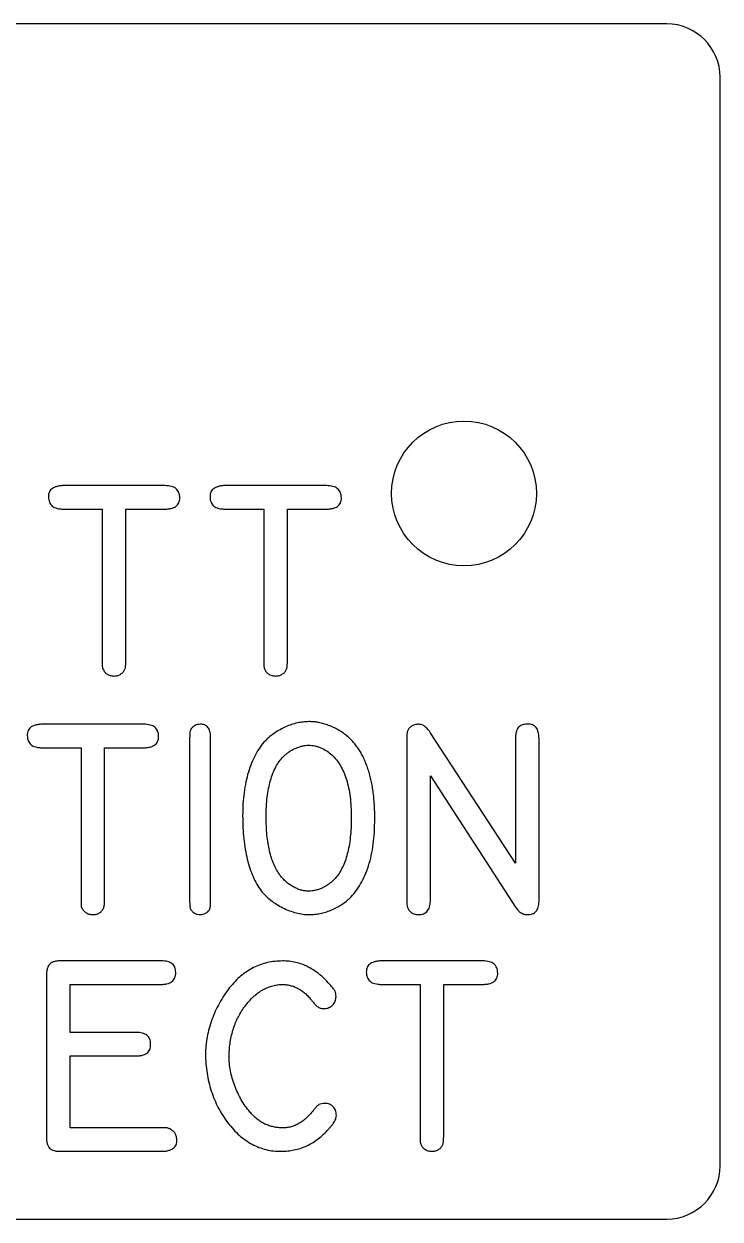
# Model space of a CAD drawing. Header units: inches. Extents: x 0 to 1.6, y 0 to 1.4.
# Drawn here: x 0.784 to 1.6, y 0 to 1.4 of the extents above; entities that cross this region are included whole.
import ezdxf

# ---------------------------------------------------------------- set-up
doc = ezdxf.new("R2010")
doc.units = ezdxf.units.IN
doc.header["$MEASUREMENT"] = 0

msp = doc.modelspace()

# ---------------------------------------------------------------- linework, layer by layer
at = {"color": 7, "linetype": 'Continuous', "lineweight": 25}
for p, q in [((1.5375, 1.4), (0.0625, 1.4)), ((1.6, 0.0625), (1.6, 1.3375)), ((0.9497, 0.8592), (0.8327, 0.8592)), ((1.139, 0.8592), (1.022, 0.8592)), ((0.831, 0.8316), (0.8762, 0.8316)), ((0.8762, 0.8316), (0.8762, 0.6548)), ((0.9038, 0.6532), (0.9038, 0.8316)), ((0.9038, 0.8316), (0.9487, 0.8316)), ((1.0203, 0.8316), (1.0655, 0.8316)), ((1.0655, 0.8316), (1.0655, 0.6548)), ((1.0931, 0.6532), (1.0931, 0.8316)), ((1.0931, 0.8316), (1.138, 0.8316)), ((0.9249, 0.5796), (0.8078, 0.5796)), ((1.1183, 0.5827), (1.1183, 0.5827)), ((0.9786, 0.5637), (0.9786, 0.3719)), ((1.0031, 0.3719), (1.0031, 0.5647)), ((1.2331, 0.5624), (1.2331, 0.3746)), ((1.3603, 0.4171), (1.2603, 0.5701)), ((1.3603, 0.5618), (1.3603, 0.4171)), ((1.3879, 0.3722), (1.3879, 0.563)), ((0.8062, 0.5521), (0.8514, 0.5521)), ((0.8514, 0.5521), (0.8514, 0.3753)), ((0.8789, 0.3736), (0.8789, 0.5521)), ((0.8789, 0.5521), (0.9239, 0.5521)), ((1.2606, 0.3725), (1.2606, 0.5194)), ((1.2606, 0.5194), (1.3603, 0.3654)), ((0.9452, 0.3024), (0.8293, 0.3024)), ((1.0875, 0.3024), (1.0875, 0.3024)), ((1.3221, 0.3024), (1.205, 0.3024)), ((0.8111, 0.2845), (0.8111, 0.0976)), ((0.8386, 0.2186), (0.8386, 0.2749)), ((0.8386, 0.2749), (0.9438, 0.2749)), ((1.2034, 0.2749), (1.2486, 0.2749)), ((1.2486, 0.2749), (1.2486, 0.098)), ((1.2762, 0.0964), (1.2762, 0.2749)), ((1.2762, 0.2749), (1.3211, 0.2749)), ((0.9157, 0.2186), (0.8386, 0.2186)), ((0.8386, 0.1069), (0.8386, 0.1911)), ((0.8386, 0.1911), (0.9143, 0.1911)), ((0.9455, 0.1069), (0.8386, 0.1069)), ((0.8287, 0.0794), (0.9438, 0.0794)), ((0.0625, 0), (1.5375, 0))]:
    msp.add_line(p, q, dxfattribs=at)
msp.add_circle((1.3, 0.85), 0.0848, dxfattribs=at)
for centre, start, end in [((1.5375, 1.3375), 0, 90), ((1.5375, 0.0625), 270, 0)]:
    msp.add_arc(centre, 0.0625, start, end, dxfattribs=at)
for points, knots in [([(0.8327, 0.8592), (0.8311, 0.8592), (0.8282, 0.8592), (0.8242, 0.8585), (0.8208, 0.8575), (0.8179, 0.8561), (0.8157, 0.8542), (0.8142, 0.8518), (0.8133, 0.849), (0.8133, 0.847), (0.8132, 0.8459)], [0, 0, 0, 0, 0.172501, 0.322512, 0.454558, 0.568503, 0.674738, 0.776467, 0.882209, 1, 1, 1, 1]), ([(0.9671, 0.8449), (0.9671, 0.846), (0.9669, 0.8482), (0.9661, 0.8511), (0.9647, 0.8536), (0.9627, 0.8557), (0.9602, 0.8573), (0.9571, 0.8584), (0.9536, 0.859), (0.951, 0.8591), (0.9497, 0.8592)], [0, 0, 0, 0, 0.131132, 0.247224, 0.358152, 0.465143, 0.578981, 0.702243, 0.842783, 1, 1, 1, 1]), ([(1.022, 0.8592), (1.0204, 0.8592), (1.0175, 0.8592), (1.0135, 0.8585), (1.0101, 0.8575), (1.0072, 0.8561), (1.005, 0.8542), (1.0035, 0.8518), (1.0026, 0.849), (1.0026, 0.847), (1.0025, 0.8459)], [0, 0, 0, 0, 0.172501, 0.322512, 0.454558, 0.568503, 0.674738, 0.776467, 0.882209, 1, 1, 1, 1]), ([(1.1564, 0.8449), (1.1564, 0.846), (1.1562, 0.8482), (1.1554, 0.8511), (1.154, 0.8536), (1.152, 0.8557), (1.1495, 0.8573), (1.1464, 0.8584), (1.1429, 0.859), (1.1403, 0.8591), (1.139, 0.8592)], [0, 0, 0, 0, 0.131132, 0.247224, 0.358152, 0.465143, 0.578981, 0.702243, 0.842783, 1, 1, 1, 1]), ([(0.8132, 0.8459), (0.8133, 0.8448), (0.8134, 0.8427), (0.8143, 0.8398), (0.8156, 0.8372), (0.8177, 0.8351), (0.8202, 0.8335), (0.8234, 0.8324), (0.827, 0.8318), (0.8296, 0.8317), (0.831, 0.8316)], [0, 0, 0, 0, 0.129333, 0.24452, 0.353163, 0.460124, 0.575129, 0.700367, 0.841001, 1, 1, 1, 1]), ([(0.9487, 0.8316), (0.9501, 0.8317), (0.9529, 0.8317), (0.9567, 0.8323), (0.9599, 0.8333), (0.9626, 0.8347), (0.9646, 0.8367), (0.9662, 0.839), (0.967, 0.8419), (0.9671, 0.8439), (0.9671, 0.8449)], [0, 0, 0, 0, 0.167971, 0.315478, 0.443154, 0.558617, 0.664384, 0.768603, 0.877991, 1, 1, 1, 1]), ([(1.0025, 0.8459), (1.0026, 0.8448), (1.0027, 0.8427), (1.0036, 0.8398), (1.0049, 0.8372), (1.007, 0.8351), (1.0095, 0.8335), (1.0127, 0.8324), (1.0163, 0.8318), (1.0189, 0.8317), (1.0203, 0.8316)], [0, 0, 0, 0, 0.129333, 0.24452, 0.353163, 0.460124, 0.575129, 0.700367, 0.841001, 1, 1, 1, 1]), ([(1.138, 0.8316), (1.1394, 0.8317), (1.1422, 0.8317), (1.146, 0.8323), (1.1492, 0.8333), (1.1519, 0.8347), (1.1539, 0.8367), (1.1555, 0.839), (1.1563, 0.8419), (1.1564, 0.8439), (1.1564, 0.8449)], [0, 0, 0, 0, 0.167971, 0.315478, 0.443154, 0.558617, 0.664384, 0.768603, 0.877991, 1, 1, 1, 1]), ([(0.8762, 0.6548), (0.8762, 0.6536), (0.8762, 0.6516), (0.8763, 0.6491), (0.8763, 0.6473), (0.8765, 0.6462), (0.8766, 0.6457)], [0, 0, 0, 0, 0.3982553, 0.6478917, 0.8287509, 1, 1, 1, 1]), ([(0.8766, 0.6457), (0.8768, 0.645), (0.8772, 0.6437), (0.8783, 0.6419), (0.8797, 0.6402), (0.882, 0.6384), (0.8854, 0.6365), (0.8884, 0.6363), (0.89, 0.6361)], [0, 0, 0, 0, 0.120094, 0.238507, 0.357556, 0.48472, 0.738153, 1, 1, 1, 1]), ([(0.9025, 0.6433), (0.9027, 0.6439), (0.9031, 0.645), (0.9036, 0.647), (0.9038, 0.6498), (0.9038, 0.6519), (0.9038, 0.6532)], [0, 0, 0, 0, 0.180764, 0.36983, 0.622332, 1, 1, 1, 1]), ([(1.0655, 0.6548), (1.0655, 0.6536), (1.0655, 0.6516), (1.0656, 0.6491), (1.0656, 0.6473), (1.0658, 0.6462), (1.0659, 0.6457)], [0, 0, 0, 0, 0.3982553, 0.6478917, 0.8287509, 1, 1, 1, 1]), ([(1.0659, 0.6457), (1.0661, 0.645), (1.0665, 0.6437), (1.0676, 0.6419), (1.069, 0.6402), (1.0713, 0.6384), (1.0747, 0.6365), (1.0777, 0.6363), (1.0793, 0.6361)], [0, 0, 0, 0, 0.120094, 0.238507, 0.357556, 0.48472, 0.738153, 1, 1, 1, 1]), ([(1.0918, 0.6433), (1.092, 0.6439), (1.0924, 0.645), (1.0929, 0.647), (1.0931, 0.6498), (1.0931, 0.6519), (1.0931, 0.6532)], [0, 0, 0, 0, 0.180764, 0.36983, 0.622332, 1, 1, 1, 1]), ([(0.89, 0.6361), (0.8914, 0.6362), (0.894, 0.6364), (0.8975, 0.6379), (0.9005, 0.6402), (0.9018, 0.6422), (0.9025, 0.6433)], [0, 0, 0, 0, 0.2719151, 0.5139004, 0.7515035, 1, 1, 1, 1]), ([(1.0793, 0.6361), (1.0807, 0.6362), (1.0833, 0.6364), (1.0868, 0.6379), (1.0898, 0.6402), (1.0911, 0.6422), (1.0918, 0.6433)], [0, 0, 0, 0, 0.2719151, 0.5139004, 0.7515035, 1, 1, 1, 1]), ([(0.8078, 0.5796), (0.8063, 0.5796), (0.8034, 0.5796), (0.7994, 0.579), (0.7959, 0.578), (0.7931, 0.5766), (0.7909, 0.5747), (0.7893, 0.5723), (0.7885, 0.5695), (0.7884, 0.5675), (0.7884, 0.5664)], [0, 0, 0, 0, 0.1725013, 0.3225116, 0.4545584, 0.5685032, 0.674738, 0.7764673, 0.8822092, 1, 1, 1, 1]), ([(0.9423, 0.5654), (0.9422, 0.5665), (0.9421, 0.5686), (0.9413, 0.5716), (0.9399, 0.5741), (0.9379, 0.5762), (0.9353, 0.5777), (0.9323, 0.5789), (0.9287, 0.5795), (0.9262, 0.5796), (0.9249, 0.5796)], [0, 0, 0, 0, 0.131132, 0.247224, 0.358152, 0.465143, 0.578981, 0.702243, 0.842783, 1, 1, 1, 1]), ([(0.9802, 0.5741), (0.98, 0.5736), (0.9794, 0.5725), (0.9789, 0.5703), (0.9787, 0.5674), (0.9787, 0.5651), (0.9786, 0.5637)], [0, 0, 0, 0, 0.17074, 0.353681, 0.613671, 1, 1, 1, 1]), ([(0.991, 0.5796), (0.99, 0.5796), (0.9879, 0.5794), (0.985, 0.5783), (0.9824, 0.5765), (0.981, 0.5749), (0.9802, 0.5741)], [0, 0, 0, 0, 0.252822, 0.495908, 0.737887, 1, 1, 1, 1]), ([(1.0031, 0.5647), (1.003, 0.5659), (1.003, 0.5681), (1.0024, 0.5712), (1.0015, 0.5739), (1.0001, 0.576), (0.9984, 0.5778), (0.9963, 0.5789), (0.9938, 0.5796), (0.992, 0.5796), (0.991, 0.5796)], [0, 0, 0, 0, 0.162458, 0.305977, 0.430072, 0.545023, 0.649455, 0.757993, 0.87186, 1, 1, 1, 1]), ([(1.1183, 0.5827), (1.116, 0.5826), (1.1115, 0.5824), (1.1047, 0.5813), (1.0979, 0.5793), (1.091, 0.5767), (1.0845, 0.5734), (1.0782, 0.5696), (1.0725, 0.5653), (1.069, 0.562), (1.0673, 0.5604)], [0, 0, 0, 0, 0.118093, 0.238947, 0.362831, 0.491295, 0.621428, 0.748963, 0.874716, 1, 1, 1, 1]), ([(1.1626, 0.5663), (1.161, 0.5675), (1.1577, 0.57), (1.1525, 0.5733), (1.147, 0.5761), (1.1414, 0.5784), (1.1356, 0.5803), (1.1298, 0.5817), (1.1241, 0.5826), (1.1202, 0.5827), (1.1183, 0.5827)], [0, 0, 0, 0, 0.128897, 0.256024, 0.383031, 0.510763, 0.636864, 0.759967, 0.880017, 1, 1, 1, 1]), ([(1.246, 0.5796), (1.2447, 0.5795), (1.242, 0.5792), (1.2384, 0.5775), (1.2353, 0.575), (1.2343, 0.5726), (1.2338, 0.5715)], [0, 0, 0, 0, 0.257916, 0.515025, 0.763721, 1, 1, 1, 1]), ([(1.2603, 0.5701), (1.2597, 0.571), (1.2587, 0.5725), (1.2569, 0.5746), (1.2552, 0.5763), (1.253, 0.578), (1.25, 0.5794), (1.2474, 0.5796), (1.246, 0.5796)], [0, 0, 0, 0, 0.169893, 0.318971, 0.452364, 0.567714, 0.780051, 1, 1, 1, 1]), ([(1.3743, 0.5796), (1.3731, 0.5796), (1.371, 0.5796), (1.368, 0.5789), (1.3654, 0.5776), (1.3635, 0.5757), (1.3619, 0.5732), (1.361, 0.57), (1.3604, 0.5661), (1.3604, 0.5633), (1.3603, 0.5618)], [0, 0, 0, 0, 0.131008, 0.246734, 0.350557, 0.449595, 0.555441, 0.681283, 0.82667, 1, 1, 1, 1]), ([(1.3879, 0.563), (1.3878, 0.5644), (1.3878, 0.5669), (1.3872, 0.5705), (1.3862, 0.5734), (1.3847, 0.5759), (1.3827, 0.5777), (1.3803, 0.579), (1.3774, 0.5797), (1.3754, 0.5797), (1.3743, 0.5796)], [0, 0, 0, 0, 0.163938, 0.306432, 0.431186, 0.541686, 0.648056, 0.754622, 0.871099, 1, 1, 1, 1]), ([(0.7884, 0.5664), (0.7885, 0.5653), (0.7885, 0.5632), (0.7895, 0.5602), (0.7908, 0.5576), (0.7929, 0.5556), (0.7954, 0.554), (0.7986, 0.5529), (0.8022, 0.5522), (0.8048, 0.5521), (0.8062, 0.5521)], [0, 0, 0, 0, 0.129333, 0.24452, 0.353163, 0.460124, 0.575129, 0.700367, 0.841001, 1, 1, 1, 1]), ([(0.9239, 0.5521), (0.9253, 0.5521), (0.928, 0.5522), (0.9318, 0.5527), (0.9351, 0.5538), (0.9378, 0.5552), (0.9398, 0.5572), (0.9413, 0.5595), (0.9422, 0.5623), (0.9423, 0.5643), (0.9423, 0.5654)], [0, 0, 0, 0, 0.167971, 0.315478, 0.443154, 0.558617, 0.664384, 0.768603, 0.877991, 1, 1, 1, 1]), ([(1.0673, 0.5604), (1.0652, 0.5579), (1.0608, 0.5527), (1.0555, 0.5439), (1.0509, 0.5341), (1.0472, 0.5234), (1.0443, 0.5119), (1.0422, 0.4995), (1.0409, 0.4863), (1.0408, 0.4773), (1.0407, 0.4726)], [0, 0, 0, 0, 0.105705, 0.215134, 0.329018, 0.449631, 0.576639, 0.710541, 0.851416, 1, 1, 1, 1]), ([(1.1955, 0.4688), (1.1955, 0.4717), (1.1955, 0.4773), (1.195, 0.4855), (1.1945, 0.4933), (1.1935, 0.5009), (1.1925, 0.5081), (1.191, 0.515), (1.1894, 0.5216), (1.1874, 0.5279), (1.1853, 0.5338), (1.1828, 0.5394), (1.1802, 0.5447), (1.1771, 0.5497), (1.1739, 0.5544), (1.1704, 0.5587), (1.1667, 0.5627), (1.164, 0.5651), (1.1626, 0.5663)], [0, 0, 0, 0, 0.0804308, 0.1577442, 0.2319752, 0.3037884, 0.3726824, 0.4389106, 0.5029704, 0.5646876, 0.6241087, 0.6815955, 0.7373862, 0.7919317, 0.8451675, 0.8974794, 0.9488813, 1, 1, 1, 1]), ([(1.2338, 0.5715), (1.2336, 0.571), (1.2333, 0.57), (1.2332, 0.5682), (1.2331, 0.5656), (1.2331, 0.5636), (1.2331, 0.5624)], [0, 0, 0, 0, 0.16399, 0.339564, 0.598586, 1, 1, 1, 1]), ([(1.0881, 0.5415), (1.0891, 0.5425), (1.0911, 0.5445), (1.0945, 0.547), (1.0983, 0.5494), (1.1022, 0.5514), (1.1063, 0.553), (1.1104, 0.5542), (1.1144, 0.555), (1.117, 0.5551), (1.1183, 0.5552)], [0, 0, 0, 0, 0.1233718, 0.2488697, 0.3785628, 0.5115228, 0.6437045, 0.7676051, 0.8867564, 0.9996268, 0.9996268, 0.9996268, 0.9996268]), ([(1.1183, 0.5552), (1.1194, 0.5551), (1.1217, 0.555), (1.1252, 0.5544), (1.1288, 0.5534), (1.1336, 0.5516), (1.1393, 0.5487), (1.1432, 0.5455), (1.1451, 0.5439)], [0.0003825, 0.0003825, 0.0003825, 0.0003825, 0.1152659, 0.2343175, 0.3582089, 0.4887804, 0.7484984, 1, 1, 1, 1]), ([(1.0682, 0.4719), (1.0683, 0.4757), (1.0684, 0.4832), (1.0694, 0.4941), (1.071, 0.5042), (1.0732, 0.5135), (1.076, 0.522), (1.0794, 0.5295), (1.0833, 0.536), (1.0865, 0.5397), (1.0881, 0.5415)], [0, 0, 0, 0, 0.156015, 0.302721, 0.440716, 0.570083, 0.690884, 0.801727, 0.904106, 1, 1, 1, 1]), ([(1.1451, 0.5439), (1.147, 0.542), (1.1508, 0.5381), (1.1554, 0.5312), (1.1594, 0.5234), (1.1625, 0.5146), (1.1651, 0.505), (1.1667, 0.4943), (1.1678, 0.4828), (1.1679, 0.4747), (1.1679, 0.4705)], [0, 0, 0, 0, 0.100871, 0.205152, 0.314772, 0.432547, 0.558901, 0.694635, 0.841464, 1, 1, 1, 1]), ([(1.0407, 0.4726), (1.0408, 0.4679), (1.0409, 0.4588), (1.0419, 0.4455), (1.0436, 0.4332), (1.0459, 0.4217), (1.049, 0.4111), (1.0527, 0.4013), (1.0571, 0.3924), (1.0607, 0.3871), (1.0624, 0.3845)], [0, 0, 0, 0, 0.153117, 0.297146, 0.432019, 0.559217, 0.67873, 0.790972, 0.898008, 1, 1, 1, 1]), ([(1.0844, 0.403), (1.083, 0.405), (1.0803, 0.4091), (1.077, 0.4159), (1.0742, 0.4233), (1.072, 0.4315), (1.0703, 0.4404), (1.0691, 0.4501), (1.0684, 0.4607), (1.0683, 0.4681), (1.0682, 0.4719)], [0, 0, 0, 0, 0.100096, 0.204761, 0.314883, 0.431713, 0.556714, 0.693411, 0.840791, 1, 1, 1, 1]), ([(1.1679, 0.4705), (1.1679, 0.4665), (1.1678, 0.4587), (1.167, 0.4475), (1.1655, 0.4372), (1.1635, 0.4279), (1.1609, 0.4194), (1.1576, 0.4118), (1.1539, 0.4049), (1.1507, 0.4009), (1.1492, 0.3989)], [0, 0, 0, 0, 0.1611848, 0.3098849, 0.4467065, 0.5722556, 0.6886041, 0.7981904, 0.9013907, 1, 1, 1, 1]), ([(1.1659, 0.3757), (1.1683, 0.3783), (1.1732, 0.3835), (1.1792, 0.3926), (1.1843, 0.4027), (1.1884, 0.4139), (1.1917, 0.4262), (1.1939, 0.4395), (1.1953, 0.4538), (1.1954, 0.4637), (1.1955, 0.4688)], [0, 0, 0, 0, 0.104917, 0.212948, 0.325254, 0.443443, 0.569143, 0.703178, 0.846557, 1, 1, 1, 1]), ([(1.1183, 0.3841), (1.1167, 0.3842), (1.1136, 0.3844), (1.1089, 0.3854), (1.1043, 0.387), (1.0997, 0.3893), (1.0954, 0.392), (1.0913, 0.3952), (1.0876, 0.3989), (1.0855, 0.4016), (1.0844, 0.403)], [0, 0, 0, 0, 0.116371, 0.233648, 0.355137, 0.482644, 0.612358, 0.740459, 0.869445, 1, 1, 1, 1]), ([(1.1492, 0.3989), (1.1481, 0.3979), (1.1461, 0.3957), (1.1425, 0.393), (1.1388, 0.3904), (1.1348, 0.3883), (1.1307, 0.3864), (1.1265, 0.3852), (1.1224, 0.3843), (1.1196, 0.3842), (1.1183, 0.3841)], [0, 0, 0, 0, 0.125943, 0.253592, 0.381875, 0.513444, 0.642703, 0.765426, 0.885106, 1, 1, 1, 1]), ([(1.0624, 0.3845), (1.0641, 0.3825), (1.0676, 0.3785), (1.0737, 0.3733), (1.0804, 0.3686), (1.0878, 0.3645), (1.0954, 0.3611), (1.1033, 0.3586), (1.1111, 0.357), (1.1164, 0.3567), (1.119, 0.3566)], [0, 0, 0, 0, 0.121092, 0.243919, 0.369915, 0.501016, 0.631465, 0.757614, 0.879349, 1, 1, 1, 1]), ([(0.8514, 0.3753), (0.8514, 0.374), (0.8514, 0.3721), (0.8514, 0.3696), (0.8515, 0.3677), (0.8517, 0.3667), (0.8517, 0.3661)], [0, 0, 0, 0, 0.398255, 0.647892, 0.828751, 1, 1, 1, 1]), ([(0.8517, 0.3661), (0.852, 0.3655), (0.8524, 0.3641), (0.8535, 0.3623), (0.8549, 0.3607), (0.8572, 0.3589), (0.8606, 0.357), (0.8636, 0.3567), (0.8652, 0.3566)], [0, 0, 0, 0, 0.120094, 0.238507, 0.357556, 0.48472, 0.738153, 1, 1, 1, 1]), ([(0.8776, 0.3638), (0.8779, 0.3643), (0.8783, 0.3655), (0.8788, 0.3675), (0.8789, 0.3702), (0.8789, 0.3724), (0.8789, 0.3736)], [0, 0, 0, 0, 0.180764, 0.36983, 0.622332, 1, 1, 1, 1]), ([(0.9786, 0.3719), (0.9787, 0.3707), (0.9787, 0.3689), (0.9787, 0.3665), (0.979, 0.3648), (0.9794, 0.3639), (0.9796, 0.3634)], [0, 0, 0, 0, 0.403005, 0.651878, 0.824747, 1, 1, 1, 1]), ([(1.0018, 0.3621), (1.002, 0.3627), (1.0025, 0.3639), (1.0029, 0.366), (1.0031, 0.3687), (1.0031, 0.3707), (1.0031, 0.3719)], [0, 0, 0, 0, 0.195782, 0.389856, 0.639234, 1, 1, 1, 1]), ([(1.119, 0.3566), (1.121, 0.3567), (1.1252, 0.3569), (1.1314, 0.3579), (1.1377, 0.3595), (1.1439, 0.3617), (1.1499, 0.3644), (1.1557, 0.3677), (1.1611, 0.3714), (1.1643, 0.3743), (1.1659, 0.3757)], [0, 0, 0, 0, 0.119017, 0.240186, 0.364724, 0.492817, 0.622161, 0.748262, 0.874612, 1, 1, 1, 1]), ([(1.2331, 0.3746), (1.2331, 0.3731), (1.2331, 0.3707), (1.2333, 0.3676), (1.2337, 0.3653), (1.2342, 0.364), (1.2345, 0.3634)], [0, 0, 0, 0, 0.376449, 0.639047, 0.831738, 1, 1, 1, 1]), ([(1.2467, 0.3566), (1.2478, 0.3566), (1.2498, 0.3568), (1.2526, 0.3575), (1.255, 0.3588), (1.257, 0.3606), (1.2586, 0.3629), (1.2597, 0.3657), (1.2604, 0.369), (1.2606, 0.3713), (1.2606, 0.3725)], [0, 0, 0, 0, 0.1320343, 0.2517842, 0.362202, 0.4710525, 0.5843958, 0.7087218, 0.8456243, 1, 1, 1, 1]), ([(1.3603, 0.3654), (1.3613, 0.3641), (1.3632, 0.3615), (1.3668, 0.3586), (1.3706, 0.3568), (1.3733, 0.3567), (1.3746, 0.3566)], [0, 0, 0, 0, 0.2900338, 0.5432315, 0.7745965, 1, 1, 1, 1]), ([(1.3746, 0.3566), (1.3756, 0.3566), (1.3776, 0.3567), (1.3803, 0.3574), (1.3826, 0.3587), (1.3845, 0.3605), (1.386, 0.3627), (1.387, 0.3655), (1.3877, 0.3687), (1.3878, 0.371), (1.3879, 0.3722)], [0, 0, 0, 0, 0.129681, 0.246526, 0.358508, 0.466217, 0.578973, 0.702474, 0.843136, 1, 1, 1, 1]), ([(0.8652, 0.3566), (0.8665, 0.3567), (0.8691, 0.3569), (0.8727, 0.3583), (0.8757, 0.3606), (0.877, 0.3627), (0.8776, 0.3638)], [0, 0, 0, 0, 0.271915, 0.5139, 0.751504, 1, 1, 1, 1]), ([(0.9796, 0.3634), (0.9801, 0.3625), (0.9813, 0.3605), (0.9841, 0.3584), (0.9874, 0.3569), (0.9898, 0.3567), (0.991, 0.3566)], [0, 0, 0, 0, 0.232738, 0.479688, 0.740584, 1, 1, 1, 1]), ([(0.991, 0.3566), (0.9921, 0.3567), (0.9943, 0.3569), (0.9973, 0.3581), (1, 0.3597), (1.0012, 0.3613), (1.0018, 0.3621)], [0, 0, 0, 0, 0.254027, 0.515009, 0.769478, 1, 1, 1, 1]), ([(1.2345, 0.3634), (1.2352, 0.3624), (1.2365, 0.3605), (1.2394, 0.3583), (1.2429, 0.3569), (1.2454, 0.3567), (1.2467, 0.3566)], [0, 0, 0, 0, 0.247187, 0.485102, 0.729915, 1, 1, 1, 1]), ([(0.8293, 0.3024), (0.8277, 0.3024), (0.8248, 0.3025), (0.8207, 0.3019), (0.8174, 0.3007), (0.8147, 0.2989), (0.8128, 0.2963), (0.8117, 0.293), (0.811, 0.289), (0.811, 0.2861), (0.8111, 0.2845)], [0, 0, 0, 0, 0.157132, 0.289677, 0.403843, 0.503503, 0.602805, 0.715477, 0.846707, 1, 1, 1, 1]), ([(0.9623, 0.2889), (0.9623, 0.2899), (0.9622, 0.292), (0.9615, 0.2948), (0.9601, 0.2973), (0.9582, 0.2992), (0.9557, 0.3007), (0.9527, 0.3018), (0.9491, 0.3023), (0.9466, 0.3024), (0.9452, 0.3024)], [0, 0, 0, 0, 0.127989, 0.244452, 0.351055, 0.459193, 0.570407, 0.695928, 0.837219, 1, 1, 1, 1]), ([(1.0875, 0.3024), (1.0844, 0.3023), (1.0785, 0.3021), (1.0697, 0.3006), (1.0614, 0.2981), (1.0533, 0.2947), (1.0457, 0.2903), (1.0385, 0.2848), (1.0317, 0.2785), (1.0276, 0.2736), (1.0255, 0.2712)], [0, 0, 0, 0, 0.125938, 0.248242, 0.369135, 0.489295, 0.610997, 0.735662, 0.864404, 1, 1, 1, 1]), ([(1.1441, 0.2735), (1.1421, 0.2758), (1.1381, 0.2803), (1.1314, 0.2862), (1.1247, 0.2913), (1.1177, 0.2953), (1.1105, 0.2986), (1.103, 0.3008), (1.0953, 0.3022), (1.0901, 0.3024), (1.0875, 0.3024)], [0, 0, 0, 0, 0.140987, 0.274771, 0.402439, 0.525094, 0.644679, 0.762579, 0.880267, 1, 1, 1, 1]), ([(1.205, 0.3024), (1.2035, 0.3024), (1.2006, 0.3024), (1.1966, 0.3018), (1.1932, 0.3008), (1.1903, 0.2994), (1.1881, 0.2974), (1.1866, 0.2951), (1.1857, 0.2922), (1.1857, 0.2902), (1.1856, 0.2892)], [0, 0, 0, 0, 0.1725013, 0.3225116, 0.4545584, 0.5685032, 0.674738, 0.7764673, 0.8822092, 1, 1, 1, 1]), ([(1.3395, 0.2882), (1.3395, 0.2893), (1.3393, 0.2914), (1.3385, 0.2944), (1.3371, 0.2969), (1.3351, 0.299), (1.3326, 0.3005), (1.3295, 0.3016), (1.326, 0.3023), (1.3234, 0.3024), (1.3221, 0.3024)], [0, 0, 0, 0, 0.1311315, 0.2472243, 0.358152, 0.4651425, 0.5789809, 0.7022428, 0.8427831, 1, 1, 1, 1]), ([(0.9438, 0.2749), (0.9453, 0.2749), (0.9481, 0.2749), (0.9519, 0.2755), (0.9552, 0.2766), (0.9579, 0.2781), (0.96, 0.2801), (0.9614, 0.2827), (0.9623, 0.2856), (0.9623, 0.2877), (0.9623, 0.2889)], [0, 0, 0, 0, 0.167024, 0.311138, 0.437927, 0.549828, 0.656796, 0.762138, 0.874038, 1, 1, 1, 1]), ([(1.1856, 0.2892), (1.1857, 0.2881), (1.1858, 0.2859), (1.1867, 0.283), (1.188, 0.2804), (1.1901, 0.2784), (1.1926, 0.2768), (1.1958, 0.2757), (1.1994, 0.275), (1.202, 0.2749), (1.2034, 0.2749)], [0, 0, 0, 0, 0.129333, 0.24452, 0.353163, 0.460124, 0.575129, 0.700367, 0.841001, 1, 1, 1, 1]), ([(1.3211, 0.2749), (1.3225, 0.2749), (1.3253, 0.275), (1.3291, 0.2755), (1.3323, 0.2765), (1.335, 0.278), (1.337, 0.28), (1.3386, 0.2823), (1.3394, 0.2851), (1.3395, 0.2871), (1.3395, 0.2882)], [0, 0, 0, 0, 0.167971, 0.315478, 0.443154, 0.558617, 0.664384, 0.768603, 0.877991, 1, 1, 1, 1]), ([(1.0255, 0.2712), (1.0233, 0.2682), (1.019, 0.2624), (1.0134, 0.2532), (1.0086, 0.2436), (1.0046, 0.2337), (1.0013, 0.2237), (0.999, 0.2134), (0.9975, 0.2031), (0.9973, 0.1962), (0.9973, 0.1927)], [0, 0, 0, 0, 0.12811, 0.255289, 0.381248, 0.50707, 0.63174, 0.755364, 0.877608, 1, 1, 1, 1]), ([(1.0248, 0.1913), (1.0249, 0.1941), (1.0252, 0.1996), (1.0262, 0.2077), (1.0277, 0.2155), (1.0298, 0.223), (1.0324, 0.2301), (1.0356, 0.237), (1.0393, 0.2435), (1.0435, 0.2496), (1.0481, 0.2553), (1.0529, 0.2603), (1.058, 0.2646), (1.0633, 0.2681), (1.0688, 0.2709), (1.0746, 0.273), (1.0806, 0.2744), (1.0847, 0.2747), (1.0868, 0.2749)], [0, 0, 0, 0, 0.073667, 0.144798, 0.214163, 0.281725, 0.348698, 0.414316, 0.479805, 0.545598, 0.609668, 0.670696, 0.728337, 0.784106, 0.838289, 0.891679, 0.945306, 1, 1, 1, 1]), ([(1.0868, 0.2749), (1.0884, 0.2748), (1.0916, 0.2747), (1.0964, 0.2738), (1.101, 0.2724), (1.1054, 0.2703), (1.1097, 0.2678), (1.1137, 0.2646), (1.1177, 0.2608), (1.1201, 0.258), (1.1213, 0.2565)], [0, 0, 0, 0, 0.119887, 0.237951, 0.355674, 0.475615, 0.597527, 0.724633, 0.858377, 1, 1, 1, 1]), ([(1.1502, 0.2609), (1.1501, 0.2619), (1.15, 0.264), (1.149, 0.2671), (1.1469, 0.2702), (1.1451, 0.2723), (1.1441, 0.2735)], [0, 0, 0, 0, 0.214, 0.424662, 0.675215, 1, 1, 1, 1]), ([(1.1213, 0.2565), (1.1221, 0.2556), (1.1234, 0.2539), (1.1254, 0.2515), (1.1272, 0.2498), (1.1294, 0.2481), (1.1325, 0.2467), (1.1351, 0.2466), (1.1364, 0.2466)], [0, 0, 0, 0, 0.1861724, 0.346062, 0.4802522, 0.5899778, 0.7862375, 1, 1, 1, 1]), ([(1.1364, 0.2466), (1.1374, 0.2466), (1.1392, 0.2468), (1.1418, 0.2476), (1.1442, 0.249), (1.1463, 0.2508), (1.148, 0.2529), (1.1492, 0.2553), (1.15, 0.258), (1.1501, 0.2599), (1.1502, 0.2609)], [0, 0, 0, 0, 0.128485, 0.250896, 0.372017, 0.496778, 0.620428, 0.741409, 0.867384, 1, 1, 1, 1]), ([(0.9328, 0.2047), (0.9328, 0.2058), (0.9328, 0.208), (0.932, 0.2109), (0.9307, 0.2134), (0.9287, 0.2154), (0.9262, 0.2169), (0.9231, 0.218), (0.9196, 0.2186), (0.9171, 0.2186), (0.9157, 0.2186)], [0, 0, 0, 0, 0.131943, 0.248643, 0.357121, 0.46377, 0.576078, 0.699869, 0.839541, 1, 1, 1, 1]), ([(0.9143, 0.1911), (0.9158, 0.1911), (0.9186, 0.1911), (0.9225, 0.1917), (0.9258, 0.1927), (0.9285, 0.1941), (0.9306, 0.1962), (0.932, 0.1986), (0.9328, 0.2015), (0.9328, 0.2036), (0.9328, 0.2047)], [0, 0, 0, 0, 0.1700736, 0.3163407, 0.4431208, 0.5561968, 0.661047, 0.7652722, 0.8754059, 1, 1, 1, 1]), ([(0.9973, 0.1927), (0.9973, 0.189), (0.9975, 0.1818), (0.9989, 0.171), (1.0009, 0.1604), (1.0039, 0.15), (1.0076, 0.14), (1.0121, 0.1303), (1.0173, 0.1212), (1.0214, 0.1155), (1.0235, 0.1126)], [0, 0, 0, 0, 0.127967, 0.254496, 0.380212, 0.506112, 0.631069, 0.754595, 0.877264, 1, 1, 1, 1]), ([(1.0493, 0.1254), (1.0474, 0.1277), (1.0437, 0.1323), (1.039, 0.1398), (1.0348, 0.1478), (1.0313, 0.1562), (1.0285, 0.1649), (1.0263, 0.1736), (1.0251, 0.1825), (1.0249, 0.1884), (1.0248, 0.1913)], [0, 0, 0, 0, 0.123416, 0.246335, 0.371614, 0.499268, 0.627206, 0.752406, 0.876688, 1, 1, 1, 1]), ([(1.1247, 0.1288), (1.1233, 0.127), (1.1206, 0.1236), (1.1162, 0.1191), (1.1117, 0.1153), (1.1071, 0.1121), (1.1024, 0.1097), (1.0975, 0.108), (1.0925, 0.107), (1.0892, 0.1069), (1.0875, 0.1069)], [0, 0, 0, 0, 0.149797, 0.289732, 0.421673, 0.544028, 0.661533, 0.776091, 0.887419, 1, 1, 1, 1]), ([(1.1371, 0.1355), (1.1358, 0.1355), (1.1334, 0.1354), (1.13, 0.1342), (1.1271, 0.1319), (1.1255, 0.1299), (1.1247, 0.1288)], [0, 0, 0, 0, 0.259798, 0.482573, 0.716463, 1, 1, 1, 1]), ([(1.1505, 0.1214), (1.1505, 0.1224), (1.1504, 0.1244), (1.1496, 0.1272), (1.1484, 0.1296), (1.1467, 0.1317), (1.1448, 0.1334), (1.1424, 0.1346), (1.1399, 0.1353), (1.138, 0.1355), (1.1371, 0.1355)], [0, 0, 0, 0, 0.14089, 0.267807, 0.392259, 0.511172, 0.631184, 0.749701, 0.870187, 1, 1, 1, 1]), ([(1.0235, 0.1126), (1.0256, 0.11), (1.0298, 0.1048), (1.0368, 0.098), (1.0441, 0.0923), (1.0517, 0.0875), (1.0598, 0.0839), (1.0682, 0.0812), (1.0769, 0.0796), (1.0828, 0.0795), (1.0858, 0.0794)], [0, 0, 0, 0, 0.13924, 0.271457, 0.397548, 0.519474, 0.638345, 0.75745, 0.876936, 1, 1, 1, 1]), ([(1.0875, 0.1069), (1.0857, 0.107), (1.0821, 0.107), (1.0768, 0.1079), (1.0717, 0.1093), (1.0668, 0.1113), (1.0621, 0.1139), (1.0576, 0.1172), (1.0532, 0.121), (1.0506, 0.1239), (1.0493, 0.1254)], [0, 0, 0, 0, 0.123723, 0.244377, 0.364591, 0.483864, 0.60638, 0.731979, 0.862579, 1, 1, 1, 1]), ([(1.1398, 0.1036), (1.1407, 0.1047), (1.1425, 0.1066), (1.1449, 0.1094), (1.1468, 0.1118), (1.1486, 0.1146), (1.1502, 0.1177), (1.1504, 0.1202), (1.1505, 0.1214)], [0, 0, 0, 0, 0.200338, 0.371881, 0.518403, 0.638668, 0.833777, 1, 1, 1, 1]), ([(0.9546, 0.106), (0.9541, 0.1062), (0.953, 0.1066), (0.9511, 0.1069), (0.9486, 0.1069), (0.9467, 0.1069), (0.9455, 0.1069)], [0, 0, 0, 0, 0.185122, 0.36714, 0.620416, 1, 1, 1, 1]), ([(0.9636, 0.093), (0.9635, 0.0945), (0.9631, 0.0974), (0.9613, 0.1012), (0.9584, 0.1042), (0.9559, 0.1054), (0.9546, 0.106)], [0, 0, 0, 0, 0.269511, 0.509617, 0.744319, 1, 1, 1, 1]), ([(1.0858, 0.0794), (1.0884, 0.0795), (1.0935, 0.0797), (1.101, 0.0809), (1.1082, 0.0827), (1.1151, 0.0855), (1.1218, 0.0888), (1.1281, 0.093), (1.1342, 0.098), (1.1379, 0.1017), (1.1398, 0.1036)], [0, 0, 0, 0, 0.126861, 0.251018, 0.372938, 0.493501, 0.616055, 0.740221, 0.867619, 1, 1, 1, 1]), ([(1.2486, 0.098), (1.2486, 0.0968), (1.2486, 0.0949), (1.2487, 0.0923), (1.2487, 0.0905), (1.2489, 0.0894), (1.249, 0.0889)], [0, 0, 0, 0, 0.398255, 0.647892, 0.828751, 1, 1, 1, 1]), ([(0.8111, 0.0976), (0.811, 0.096), (0.8109, 0.0931), (0.8115, 0.0891), (0.8125, 0.0857), (0.8144, 0.083), (0.817, 0.0812), (0.8202, 0.08), (0.8242, 0.0793), (0.8271, 0.0794), (0.8287, 0.0794)], [0, 0, 0, 0, 0.157549, 0.290229, 0.403641, 0.503585, 0.603169, 0.714666, 0.84627, 1, 1, 1, 1]), ([(0.9438, 0.0794), (0.9454, 0.0794), (0.9484, 0.0794), (0.9526, 0.08), (0.9561, 0.081), (0.959, 0.0824), (0.9613, 0.0844), (0.9628, 0.0869), (0.9637, 0.0898), (0.9637, 0.0919), (0.9636, 0.093)], [0, 0, 0, 0, 0.174573, 0.32497, 0.454688, 0.569092, 0.673273, 0.774858, 0.880749, 1, 1, 1, 1]), ([(1.249, 0.0889), (1.2492, 0.0883), (1.2496, 0.0869), (1.2507, 0.0851), (1.2521, 0.0835), (1.2544, 0.0817), (1.2578, 0.0798), (1.2608, 0.0795), (1.2624, 0.0794)], [0, 0, 0, 0, 0.120094, 0.238507, 0.357556, 0.48472, 0.738153, 1, 1, 1, 1]), ([(1.2624, 0.0794), (1.2638, 0.0795), (1.2664, 0.0797), (1.2699, 0.0811), (1.2729, 0.0834), (1.2742, 0.0855), (1.2749, 0.0866)], [0, 0, 0, 0, 0.271915, 0.5139, 0.751504, 1, 1, 1, 1]), ([(1.2749, 0.0866), (1.2751, 0.0871), (1.2755, 0.0883), (1.276, 0.0903), (1.2761, 0.093), (1.2762, 0.0951), (1.2762, 0.0964)], [0, 0, 0, 0, 0.180764, 0.36983, 0.622332, 1, 1, 1, 1])]:
    msp.add_open_spline(points, degree=3, knots=knots, dxfattribs=at)

doc.saveas('drawing.dxf')
